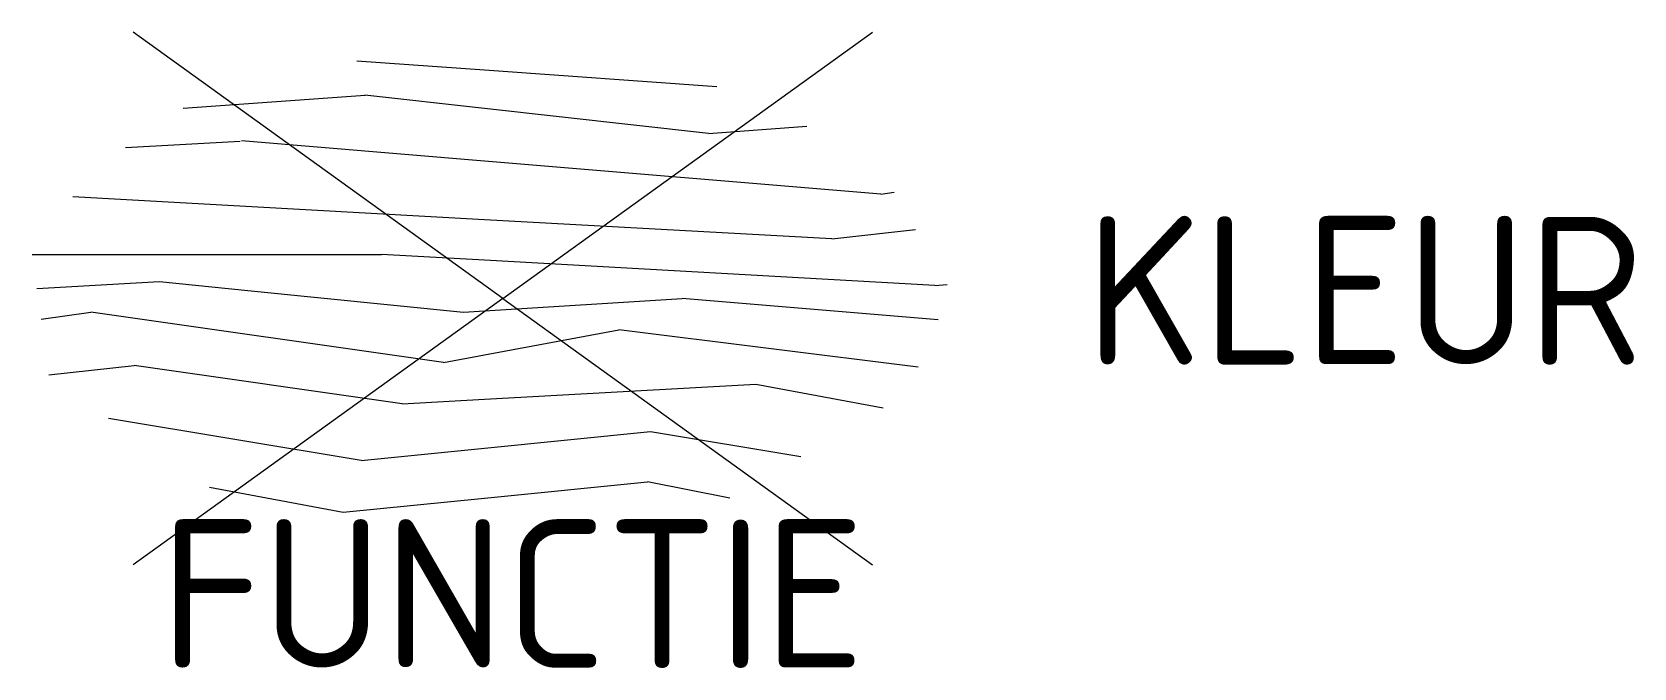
# Model space of a CAD drawing. Extents: x -5.5 to 14, y -4.6 to 3.1.
import ezdxf
from ezdxf.enums import TextEntityAlignment as Align

# ---------------------------------------------------------------- set-up
doc = ezdxf.new("R2010")
doc.units = 0
doc.styles.add('NLCS-ISO', font='NLCS-ISO.ttf')

msp = doc.modelspace()

# ---------------------------------------------------------------- linework, layer by layer
for p, q in [((0.227, -0.096), (-4.262, 3.136)), ((0.227, -0.096), (4.717, 3.136)), ((0.005, 2.672), (-1.545, 2.783)), ((2.825, 2.47), (0.005, 2.672)), ((-3.656, 2.212), (-1.446, 2.37)), ((0.005, 2.208), (-1.447, 2.37)), ((2.723, 1.906), (0.005, 2.208)), ((2.723, 1.906), (3.92, 1.992)), ((-4.355, 1.735), (-2.964, 1.813)), ((0.005, 1.568), (-2.946, 1.814)), ((4.817, 1.167), (0.005, 1.568)), ((4.817, 1.167), (4.979, 1.194)), ((0.005, 0.859), (-4.994, 1.137)), ((4.223, 0.625), (0.005, 0.859)), ((4.223, 0.625), (5.24, 0.738)), ((-5.49, 0.436), (-1.248, 0.436)), ((0.005, 0.366), (-1.248, 0.436)), ((5.473, 0.062), (0.005, 0.366)), ((-5.432, 0.024), (-3.942, 0.107)), ((-3.942, 0.107), (-2.87, 0)), ((5.473, 0.062), (5.622, 0.072)), ((0.227, -0.096), (-4.262, -3.329)), ((-2.87, 0), (-0.25, -0.262)), ((0.005, -0.246), (2.406, -0.096)), ((0.227, -0.096), (4.717, -3.329)), ((5.513, -0.355), (2.406, -0.096)), ((-5.379, -0.349), (-4.777, -0.263)), ((-0.495, -0.875), (-4.777, -0.263)), ((-0.25, -0.262), (0.005, -0.246)), ((0.005, -0.781), (1.634, -0.476)), ((5.269, -0.93), (1.634, -0.476)), ((-5.284, -1.025), (-4.249, -0.91)), ((-0.995, -1.375), (-4.249, -0.91)), ((-0.495, -0.875), (0.005, -0.781)), ((0.005, -1.319), (3.299, -1.136)), ((3.299, -1.137), (4.845, -1.426)), ((-0.995, -1.375), (0.005, -1.319)), ((-1.495, -2.063), (-4.561, -1.552)), ((0.005, -1.913), (2.02, -1.711)), ((2.02, -1.711), (3.844, -2.015)), ((-1.495, -2.063), (0.005, -1.913)), ((0.005, -2.519), (1.984, -2.321)), ((2.983, -2.521), (1.984, -2.321)), ((-3.333, -2.386), (-1.71, -2.69)), ((-1.71, -2.69), (0.005, -2.519))]:
    msp.add_line(p, q)

# ---------------------------------------------------------------- texts
at = {"style": 'NLCS-ISO'}
msp.add_attdef('KLEUR', text='', height=1.8, dxfattribs=at).set_placement((7.3, 0), align=Align.MIDDLE_LEFT)
at = {"style": 'NLCS-ISO', "flags": 1}
msp.add_attdef('FUNCTIE', text='', height=1.8, dxfattribs=at).set_placement((0.343, -3.681), align=Align.MIDDLE_CENTER)

doc.saveas('drawing.dxf')
